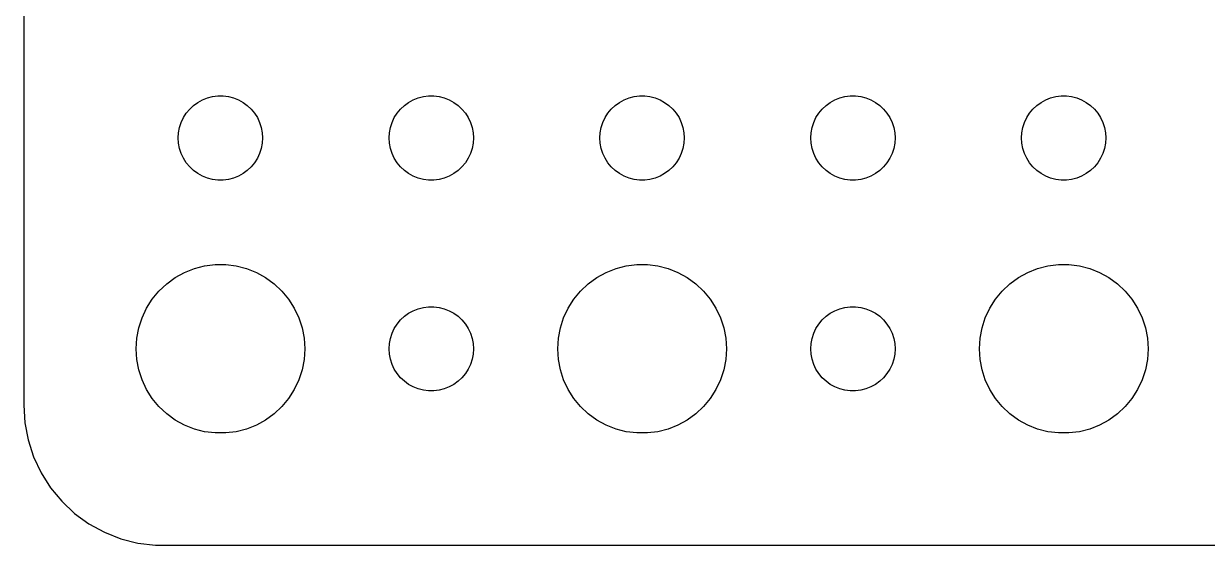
# Model space of a CAD drawing. Header units: metres. Extents: x -44.5 to 44.5, y 86 to 184.
# Drawn here: x -44.5 to -2.39, y 140.01 to 158.57 of the extents above; entities that cross this region are included whole.
import ezdxf

# ---------------------------------------------------------------- set-up
doc = ezdxf.new("R2010")
doc.units = ezdxf.units.M

msp = doc.modelspace()

# ---------------------------------------------------------------- linework, layer by layer
for p, q in [((-44.5, 179), (-44.5, 145)), ((-38.3037, 155.766), (-38.1387, 155.857)), ((-38.1387, 155.857), (-37.9635, 155.927)), ((-37.9635, 155.927), (-37.7811, 155.973)), ((-37.7811, 155.973), (-37.5942, 155.997)), ((-37.5942, 155.997), (-37.4058, 155.997)), ((-37.4058, 155.997), (-37.2189, 155.973)), ((-37.2189, 155.973), (-37.0365, 155.927)), ((-37.0365, 155.927), (-36.8613, 155.857)), ((-36.8613, 155.857), (-36.6963, 155.766)), ((-30.8037, 155.766), (-30.6387, 155.857)), ((-30.6387, 155.857), (-30.4635, 155.927)), ((-30.4635, 155.927), (-30.2811, 155.973)), ((-30.2811, 155.973), (-30.0942, 155.997)), ((-30.0942, 155.997), (-29.9058, 155.997)), ((-29.9058, 155.997), (-29.7189, 155.973)), ((-29.7189, 155.973), (-29.5365, 155.927)), ((-29.5365, 155.927), (-29.3613, 155.857)), ((-29.3613, 155.857), (-29.1963, 155.766)), ((-23.3037, 155.766), (-23.1387, 155.857)), ((-23.1387, 155.857), (-22.9635, 155.927)), ((-22.9635, 155.927), (-22.7811, 155.973)), ((-22.7811, 155.973), (-22.5942, 155.997)), ((-22.5942, 155.997), (-22.4058, 155.997)), ((-22.4058, 155.997), (-22.2189, 155.973)), ((-22.2189, 155.973), (-22.0365, 155.927)), ((-22.0365, 155.927), (-21.8613, 155.857)), ((-21.8613, 155.857), (-21.6963, 155.766)), ((-15.8037, 155.766), (-15.6387, 155.857)), ((-15.6387, 155.857), (-15.4635, 155.927)), ((-15.4635, 155.927), (-15.2811, 155.973)), ((-15.2811, 155.973), (-15.0942, 155.997)), ((-15.0942, 155.997), (-14.9058, 155.997)), ((-14.9058, 155.997), (-14.7189, 155.973)), ((-14.7189, 155.973), (-14.5365, 155.927)), ((-14.5365, 155.927), (-14.3613, 155.857)), ((-14.3613, 155.857), (-14.1963, 155.766)), ((-8.30373, 155.766), (-8.13866, 155.857)), ((-8.13866, 155.857), (-7.96352, 155.927)), ((-7.96352, 155.927), (-7.78107, 155.973)), ((-7.78107, 155.973), (-7.59418, 155.997)), ((-7.59418, 155.997), (-7.40581, 155.997)), ((-7.40581, 155.997), (-7.21892, 155.973)), ((-7.21892, 155.973), (-7.03647, 155.927)), ((-7.03647, 155.927), (-6.86133, 155.857)), ((-6.86133, 155.857), (-6.69626, 155.766)), ((-38.7135, 155.382), (-38.5934, 155.527)), ((-38.5934, 155.527), (-38.4561, 155.656)), ((-38.4561, 155.656), (-38.3037, 155.766)), ((-36.6963, 155.766), (-36.5439, 155.656)), ((-36.5439, 155.656), (-36.4065, 155.527)), ((-36.4065, 155.527), (-36.2865, 155.382)), ((-31.2135, 155.382), (-31.0934, 155.527)), ((-31.0934, 155.527), (-30.9561, 155.656)), ((-30.9561, 155.656), (-30.8037, 155.766)), ((-29.1963, 155.766), (-29.0439, 155.656)), ((-29.0439, 155.656), (-28.9065, 155.527)), ((-28.9065, 155.527), (-28.7865, 155.382)), ((-23.7135, 155.382), (-23.5934, 155.527)), ((-23.5934, 155.527), (-23.4561, 155.656)), ((-23.4561, 155.656), (-23.3037, 155.766)), ((-21.6963, 155.766), (-21.5439, 155.656)), ((-21.5439, 155.656), (-21.4065, 155.527)), ((-21.4065, 155.527), (-21.2865, 155.382)), ((-16.2135, 155.382), (-16.0934, 155.527)), ((-16.0934, 155.527), (-15.9561, 155.656)), ((-15.9561, 155.656), (-15.8037, 155.766)), ((-14.1963, 155.766), (-14.0439, 155.656)), ((-14.0439, 155.656), (-13.9065, 155.527)), ((-13.9065, 155.527), (-13.7865, 155.382)), ((-8.71352, 155.382), (-8.59344, 155.527)), ((-8.59344, 155.527), (-8.45613, 155.656)), ((-8.45613, 155.656), (-8.30373, 155.766)), ((-6.69626, 155.766), (-6.54385, 155.656)), ((-6.54385, 155.656), (-6.40654, 155.527)), ((-6.40654, 155.527), (-6.28647, 155.382)), ((-38.9529, 154.873), (-38.8947, 155.052)), ((-38.8947, 155.052), (-38.8145, 155.223)), ((-38.8145, 155.223), (-38.7135, 155.382)), ((-36.2865, 155.382), (-36.1855, 155.223)), ((-36.1855, 155.223), (-36.1053, 155.052)), ((-36.1053, 155.052), (-36.0471, 154.873)), ((-31.4529, 154.873), (-31.3947, 155.052)), ((-31.3947, 155.052), (-31.3145, 155.223)), ((-31.3145, 155.223), (-31.2135, 155.382)), ((-28.7865, 155.382), (-28.6855, 155.223)), ((-28.6855, 155.223), (-28.6053, 155.052)), ((-28.6053, 155.052), (-28.5471, 154.873)), ((-23.9529, 154.873), (-23.8947, 155.052)), ((-23.8947, 155.052), (-23.8145, 155.223)), ((-23.8145, 155.223), (-23.7135, 155.382)), ((-21.2865, 155.382), (-21.1855, 155.223)), ((-21.1855, 155.223), (-21.1053, 155.052)), ((-21.1053, 155.052), (-21.0471, 154.873)), ((-16.4529, 154.873), (-16.3947, 155.052)), ((-16.3947, 155.052), (-16.3145, 155.223)), ((-16.3145, 155.223), (-16.2135, 155.382)), ((-13.7865, 155.382), (-13.6855, 155.223)), ((-13.6855, 155.223), (-13.6053, 155.052)), ((-13.6053, 155.052), (-13.5471, 154.873)), ((-8.95287, 154.873), (-8.89465, 155.052)), ((-8.89465, 155.052), (-8.81445, 155.223)), ((-8.81445, 155.223), (-8.71352, 155.382)), ((-6.28647, 155.382), (-6.18553, 155.223)), ((-6.18553, 155.223), (-6.10533, 155.052)), ((-6.10533, 155.052), (-6.04712, 154.873)), ((-39, 154.5), (-38.9882, 154.688)), ((-38.9882, 154.688), (-38.9529, 154.873)), ((-36.0471, 154.873), (-36.0118, 154.688)), ((-36.0118, 154.688), (-36, 154.5)), ((-31.5, 154.5), (-31.4882, 154.688)), ((-31.4882, 154.688), (-31.4529, 154.873)), ((-28.5471, 154.873), (-28.5118, 154.688)), ((-28.5118, 154.688), (-28.5, 154.5)), ((-24, 154.5), (-23.9882, 154.688)), ((-23.9882, 154.688), (-23.9529, 154.873)), ((-21.0471, 154.873), (-21.0118, 154.688)), ((-21.0118, 154.688), (-21, 154.5)), ((-16.5, 154.5), (-16.4882, 154.688)), ((-16.4882, 154.688), (-16.4529, 154.873)), ((-13.5471, 154.873), (-13.5118, 154.688)), ((-13.5118, 154.688), (-13.5, 154.5)), ((-9, 154.5), (-8.98816, 154.688)), ((-8.98816, 154.688), (-8.95287, 154.873)), ((-6.04712, 154.873), (-6.01183, 154.688)), ((-6.01183, 154.688), (-6, 154.5)), ((-38.9882, 154.312), (-39, 154.5)), ((-38.9529, 154.127), (-38.9882, 154.312)), ((-38.8947, 153.948), (-38.9529, 154.127)), ((-36.0471, 154.127), (-36.1053, 153.948)), ((-36.0118, 154.312), (-36.0471, 154.127)), ((-36, 154.5), (-36.0118, 154.312)), ((-31.4882, 154.312), (-31.5, 154.5)), ((-31.4529, 154.127), (-31.4882, 154.312)), ((-31.3947, 153.948), (-31.4529, 154.127)), ((-28.5471, 154.127), (-28.6053, 153.948)), ((-28.5118, 154.312), (-28.5471, 154.127)), ((-28.5, 154.5), (-28.5118, 154.312)), ((-23.9882, 154.312), (-24, 154.5)), ((-23.9529, 154.127), (-23.9882, 154.312)), ((-23.8947, 153.948), (-23.9529, 154.127)), ((-21.0471, 154.127), (-21.1053, 153.948)), ((-21.0118, 154.312), (-21.0471, 154.127)), ((-21, 154.5), (-21.0118, 154.312)), ((-16.4882, 154.312), (-16.5, 154.5)), ((-16.4529, 154.127), (-16.4882, 154.312)), ((-16.3947, 153.948), (-16.4529, 154.127)), ((-13.5471, 154.127), (-13.6053, 153.948)), ((-13.5118, 154.312), (-13.5471, 154.127)), ((-13.5, 154.5), (-13.5118, 154.312)), ((-8.98816, 154.312), (-9, 154.5)), ((-8.95287, 154.127), (-8.98816, 154.312)), ((-8.89465, 153.948), (-8.95287, 154.127)), ((-6.04712, 154.127), (-6.10533, 153.948)), ((-6.01183, 154.312), (-6.04712, 154.127)), ((-6, 154.5), (-6.01183, 154.312)), ((-38.8145, 153.777), (-38.8947, 153.948)), ((-38.7135, 153.618), (-38.8145, 153.777)), ((-36.1855, 153.777), (-36.2865, 153.618)), ((-36.1053, 153.948), (-36.1855, 153.777)), ((-31.3145, 153.777), (-31.3947, 153.948)), ((-31.2135, 153.618), (-31.3145, 153.777)), ((-28.6855, 153.777), (-28.7865, 153.618)), ((-28.6053, 153.948), (-28.6855, 153.777)), ((-23.8145, 153.777), (-23.8947, 153.948)), ((-23.7135, 153.618), (-23.8145, 153.777)), ((-21.1855, 153.777), (-21.2865, 153.618)), ((-21.1053, 153.948), (-21.1855, 153.777)), ((-16.3145, 153.777), (-16.3947, 153.948)), ((-16.2135, 153.618), (-16.3145, 153.777)), ((-13.6855, 153.777), (-13.7865, 153.618)), ((-13.6053, 153.948), (-13.6855, 153.777)), ((-8.81445, 153.777), (-8.89465, 153.948)), ((-8.71352, 153.618), (-8.81445, 153.777)), ((-6.18553, 153.777), (-6.28647, 153.618)), ((-6.10533, 153.948), (-6.18553, 153.777)), ((-38.5934, 153.473), (-38.7135, 153.618)), ((-38.4561, 153.344), (-38.5934, 153.473)), ((-38.3037, 153.234), (-38.4561, 153.344)), ((-36.5439, 153.344), (-36.6963, 153.234)), ((-36.4065, 153.473), (-36.5439, 153.344)), ((-36.2865, 153.618), (-36.4065, 153.473)), ((-31.0934, 153.473), (-31.2135, 153.618)), ((-30.9561, 153.344), (-31.0934, 153.473)), ((-30.8037, 153.234), (-30.9561, 153.344)), ((-29.0439, 153.344), (-29.1963, 153.234)), ((-28.9065, 153.473), (-29.0439, 153.344)), ((-28.7865, 153.618), (-28.9065, 153.473)), ((-23.5934, 153.473), (-23.7135, 153.618)), ((-23.4561, 153.344), (-23.5934, 153.473)), ((-23.3037, 153.234), (-23.4561, 153.344)), ((-21.5439, 153.344), (-21.6963, 153.234)), ((-21.4065, 153.473), (-21.5439, 153.344)), ((-21.2865, 153.618), (-21.4065, 153.473)), ((-16.0934, 153.473), (-16.2135, 153.618)), ((-15.9561, 153.344), (-16.0934, 153.473)), ((-15.8037, 153.234), (-15.9561, 153.344)), ((-14.0439, 153.344), (-14.1963, 153.234)), ((-13.9065, 153.473), (-14.0439, 153.344)), ((-13.7865, 153.618), (-13.9065, 153.473)), ((-8.59344, 153.473), (-8.71352, 153.618)), ((-8.45613, 153.344), (-8.59344, 153.473)), ((-8.30373, 153.234), (-8.45613, 153.344)), ((-6.54385, 153.344), (-6.69626, 153.234)), ((-6.40654, 153.473), (-6.54385, 153.344)), ((-6.28647, 153.618), (-6.40654, 153.473)), ((-38.1387, 153.143), (-38.3037, 153.234)), ((-37.9635, 153.073), (-38.1387, 153.143)), ((-37.7811, 153.027), (-37.9635, 153.073)), ((-37.5942, 153.003), (-37.7811, 153.027)), ((-37.4058, 153.003), (-37.5942, 153.003)), ((-37.2189, 153.027), (-37.4058, 153.003)), ((-37.0365, 153.073), (-37.2189, 153.027)), ((-36.8613, 153.143), (-37.0365, 153.073)), ((-36.6963, 153.234), (-36.8613, 153.143)), ((-30.6387, 153.143), (-30.8037, 153.234)), ((-30.4635, 153.073), (-30.6387, 153.143)), ((-30.2811, 153.027), (-30.4635, 153.073)), ((-30.0942, 153.003), (-30.2811, 153.027)), ((-29.9058, 153.003), (-30.0942, 153.003)), ((-29.7189, 153.027), (-29.9058, 153.003)), ((-29.5365, 153.073), (-29.7189, 153.027)), ((-29.3613, 153.143), (-29.5365, 153.073)), ((-29.1963, 153.234), (-29.3613, 153.143)), ((-23.1387, 153.143), (-23.3037, 153.234)), ((-22.9635, 153.073), (-23.1387, 153.143)), ((-22.7811, 153.027), (-22.9635, 153.073)), ((-22.5942, 153.003), (-22.7811, 153.027)), ((-22.4058, 153.003), (-22.5942, 153.003)), ((-22.2189, 153.027), (-22.4058, 153.003)), ((-22.0365, 153.073), (-22.2189, 153.027)), ((-21.8613, 153.143), (-22.0365, 153.073)), ((-21.6963, 153.234), (-21.8613, 153.143)), ((-15.6387, 153.143), (-15.8037, 153.234)), ((-15.4635, 153.073), (-15.6387, 153.143)), ((-15.2811, 153.027), (-15.4635, 153.073)), ((-15.0942, 153.003), (-15.2811, 153.027)), ((-14.9058, 153.003), (-15.0942, 153.003)), ((-14.7189, 153.027), (-14.9058, 153.003)), ((-14.5365, 153.073), (-14.7189, 153.027)), ((-14.3613, 153.143), (-14.5365, 153.073)), ((-14.1963, 153.234), (-14.3613, 153.143)), ((-8.13866, 153.143), (-8.30373, 153.234)), ((-7.96352, 153.073), (-8.13866, 153.143)), ((-7.78107, 153.027), (-7.96352, 153.073)), ((-7.59418, 153.003), (-7.78107, 153.027)), ((-7.40581, 153.003), (-7.59418, 153.003)), ((-7.21892, 153.027), (-7.40581, 153.003)), ((-7.03647, 153.073), (-7.21892, 153.027)), ((-6.86133, 153.143), (-7.03647, 153.073)), ((-6.69626, 153.234), (-6.86133, 153.143)), ((-38.427, 149.853), (-38.0621, 149.947)), ((-38.0621, 149.947), (-37.6884, 149.994)), ((-37.6884, 149.994), (-37.3116, 149.994)), ((-37.3116, 149.994), (-36.9379, 149.947)), ((-36.9379, 149.947), (-36.5729, 149.853)), ((-23.427, 149.853), (-23.0621, 149.947)), ((-23.0621, 149.947), (-22.6884, 149.994)), ((-22.6884, 149.994), (-22.3116, 149.994)), ((-22.3116, 149.994), (-21.9379, 149.947)), ((-21.9379, 149.947), (-21.5729, 149.853)), ((-8.42705, 149.853), (-8.06213, 149.947)), ((-8.06213, 149.947), (-7.68837, 149.994)), ((-7.68837, 149.994), (-7.31161, 149.994)), ((-7.31161, 149.994), (-6.93785, 149.947)), ((-6.93785, 149.947), (-6.57294, 149.853)), ((-39.4123, 149.312), (-39.1075, 149.533)), ((-39.1075, 149.533), (-38.7773, 149.714)), ((-38.7773, 149.714), (-38.427, 149.853)), ((-36.5729, 149.853), (-36.2227, 149.714)), ((-36.2227, 149.714), (-35.8925, 149.533)), ((-35.8925, 149.533), (-35.5877, 149.312)), ((-24.4123, 149.312), (-24.1075, 149.533)), ((-24.1075, 149.533), (-23.7773, 149.714)), ((-23.7773, 149.714), (-23.427, 149.853)), ((-21.5729, 149.853), (-21.2227, 149.714)), ((-21.2227, 149.714), (-20.8925, 149.533)), ((-20.8925, 149.533), (-20.5877, 149.312)), ((-9.41226, 149.312), (-9.10747, 149.533)), ((-9.10747, 149.533), (-8.77733, 149.714)), ((-8.77733, 149.714), (-8.42705, 149.853)), ((-6.57294, 149.853), (-6.22266, 149.714)), ((-6.22266, 149.714), (-5.89252, 149.533)), ((-5.89252, 149.533), (-5.58772, 149.312)), ((-39.6869, 149.054), (-39.4123, 149.312)), ((-35.5877, 149.312), (-35.3131, 149.054)), ((-24.6869, 149.054), (-24.4123, 149.312)), ((-20.5877, 149.312), (-20.3131, 149.054)), ((-9.6869, 149.054), (-9.41226, 149.312)), ((-5.58772, 149.312), (-5.31308, 149.054)), ((-40.1289, 148.445), (-39.927, 148.763)), ((-39.927, 148.763), (-39.6869, 149.054)), ((-35.3131, 149.054), (-35.0729, 148.763)), ((-35.0729, 148.763), (-34.8711, 148.445)), ((-25.1289, 148.445), (-24.927, 148.763)), ((-24.927, 148.763), (-24.6869, 149.054)), ((-20.3131, 149.054), (-20.0729, 148.763)), ((-20.0729, 148.763), (-19.8711, 148.445)), ((-10.1289, 148.445), (-9.92705, 148.763)), ((-9.92705, 148.763), (-9.6869, 149.054)), ((-5.31308, 149.054), (-5.07294, 148.763)), ((-5.07294, 148.763), (-4.87108, 148.445)), ((-40.2893, 148.104), (-40.1289, 148.445)), ((-34.8711, 148.445), (-34.7107, 148.104)), ((-30.9561, 148.156), (-30.8037, 148.266)), ((-30.8037, 148.266), (-30.6387, 148.357)), ((-30.6387, 148.357), (-30.4635, 148.427)), ((-30.4635, 148.427), (-30.2811, 148.473)), ((-30.2811, 148.473), (-30.0942, 148.497)), ((-30.0942, 148.497), (-29.9058, 148.497)), ((-29.9058, 148.497), (-29.7189, 148.473)), ((-29.7189, 148.473), (-29.5365, 148.427)), ((-29.5365, 148.427), (-29.3613, 148.357)), ((-29.3613, 148.357), (-29.1963, 148.266)), ((-29.1963, 148.266), (-29.0439, 148.156)), ((-25.2893, 148.104), (-25.1289, 148.445)), ((-19.8711, 148.445), (-19.7107, 148.104)), ((-15.9561, 148.156), (-15.8037, 148.266)), ((-15.8037, 148.266), (-15.6387, 148.357)), ((-15.6387, 148.357), (-15.4635, 148.427)), ((-15.4635, 148.427), (-15.2811, 148.473)), ((-15.2811, 148.473), (-15.0942, 148.497)), ((-15.0942, 148.497), (-14.9058, 148.497)), ((-14.9058, 148.497), (-14.7189, 148.473)), ((-14.7189, 148.473), (-14.5365, 148.427)), ((-14.5365, 148.427), (-14.3613, 148.357)), ((-14.3613, 148.357), (-14.1963, 148.266)), ((-14.1963, 148.266), (-14.0439, 148.156)), ((-10.2893, 148.104), (-10.1289, 148.445)), ((-4.87108, 148.445), (-4.71066, 148.104)), ((-40.4057, 147.746), (-40.2893, 148.104)), ((-34.7107, 148.104), (-34.5942, 147.746)), ((-31.3145, 147.723), (-31.2135, 147.882)), ((-31.2135, 147.882), (-31.0934, 148.027)), ((-31.0934, 148.027), (-30.9561, 148.156)), ((-29.0439, 148.156), (-28.9065, 148.027)), ((-28.9065, 148.027), (-28.7865, 147.882)), ((-28.7865, 147.882), (-28.6855, 147.723)), ((-25.4057, 147.746), (-25.2893, 148.104)), ((-19.7107, 148.104), (-19.5942, 147.746)), ((-16.3145, 147.723), (-16.2135, 147.882)), ((-16.2135, 147.882), (-16.0934, 148.027)), ((-16.0934, 148.027), (-15.9561, 148.156)), ((-14.0439, 148.156), (-13.9065, 148.027)), ((-13.9065, 148.027), (-13.7865, 147.882)), ((-13.7865, 147.882), (-13.6855, 147.723)), ((-10.4057, 147.746), (-10.2893, 148.104)), ((-4.71066, 148.104), (-4.59424, 147.746)), ((-40.4763, 147.376), (-40.4057, 147.746)), ((-34.5942, 147.746), (-34.5237, 147.376)), ((-31.4529, 147.373), (-31.3947, 147.552)), ((-31.3947, 147.552), (-31.3145, 147.723)), ((-28.6855, 147.723), (-28.6053, 147.552)), ((-28.6053, 147.552), (-28.5471, 147.373)), ((-25.4763, 147.376), (-25.4057, 147.746)), ((-19.5942, 147.746), (-19.5237, 147.376)), ((-16.4529, 147.373), (-16.3947, 147.552)), ((-16.3947, 147.552), (-16.3145, 147.723)), ((-13.6855, 147.723), (-13.6053, 147.552)), ((-13.6053, 147.552), (-13.5471, 147.373)), ((-10.4763, 147.376), (-10.4057, 147.746)), ((-4.59424, 147.746), (-4.52365, 147.376)), ((-40.5, 147), (-40.4763, 147.376)), ((-40.4763, 146.624), (-40.5, 147)), ((-34.5237, 147.376), (-34.5, 147)), ((-34.5, 147), (-34.5237, 146.624)), ((-31.5, 147), (-31.4882, 147.188)), ((-31.4882, 146.812), (-31.5, 147)), ((-31.4882, 147.188), (-31.4529, 147.373)), ((-28.5471, 147.373), (-28.5118, 147.188)), ((-28.5118, 147.188), (-28.5, 147)), ((-28.5, 147), (-28.5118, 146.812)), ((-25.5, 147), (-25.4763, 147.376)), ((-25.4763, 146.624), (-25.5, 147)), ((-19.5237, 147.376), (-19.5, 147)), ((-19.5, 147), (-19.5237, 146.624)), ((-16.5, 147), (-16.4882, 147.188)), ((-16.4882, 146.812), (-16.5, 147)), ((-16.4882, 147.188), (-16.4529, 147.373)), ((-13.5471, 147.373), (-13.5118, 147.188)), ((-13.5118, 147.188), (-13.5, 147)), ((-13.5, 147), (-13.5118, 146.812)), ((-10.5, 147), (-10.4763, 147.376)), ((-10.4763, 146.624), (-10.5, 147)), ((-4.52365, 147.376), (-4.5, 147)), ((-4.5, 147), (-4.52365, 146.624)), ((-40.4057, 146.254), (-40.4763, 146.624)), ((-34.5237, 146.624), (-34.5942, 146.254)), ((-31.4529, 146.627), (-31.4882, 146.812)), ((-31.3947, 146.448), (-31.4529, 146.627)), ((-28.5471, 146.627), (-28.6053, 146.448)), ((-28.5118, 146.812), (-28.5471, 146.627)), ((-25.4057, 146.254), (-25.4763, 146.624)), ((-19.5237, 146.624), (-19.5942, 146.254)), ((-16.4529, 146.627), (-16.4882, 146.812)), ((-16.3947, 146.448), (-16.4529, 146.627)), ((-13.5471, 146.627), (-13.6053, 146.448)), ((-13.5118, 146.812), (-13.5471, 146.627)), ((-10.4057, 146.254), (-10.4763, 146.624)), ((-4.52365, 146.624), (-4.59424, 146.254)), ((-40.2893, 145.896), (-40.4057, 146.254)), ((-34.5942, 146.254), (-34.7107, 145.896)), ((-31.3145, 146.277), (-31.3947, 146.448)), ((-31.2135, 146.118), (-31.3145, 146.277)), ((-28.6855, 146.277), (-28.7865, 146.118)), ((-28.6053, 146.448), (-28.6855, 146.277)), ((-25.2893, 145.896), (-25.4057, 146.254)), ((-19.5942, 146.254), (-19.7107, 145.896)), ((-16.3145, 146.277), (-16.3947, 146.448)), ((-16.2135, 146.118), (-16.3145, 146.277)), ((-13.6855, 146.277), (-13.7865, 146.118)), ((-13.6053, 146.448), (-13.6855, 146.277)), ((-10.2893, 145.896), (-10.4057, 146.254)), ((-4.59424, 146.254), (-4.71066, 145.896)), ((-40.1289, 145.555), (-40.2893, 145.896)), ((-34.7107, 145.896), (-34.8711, 145.555)), ((-31.0934, 145.973), (-31.2135, 146.118)), ((-30.9561, 145.844), (-31.0934, 145.973)), ((-30.8037, 145.734), (-30.9561, 145.844)), ((-30.6387, 145.643), (-30.8037, 145.734)), ((-29.1963, 145.734), (-29.3613, 145.643)), ((-29.0439, 145.844), (-29.1963, 145.734)), ((-28.9065, 145.973), (-29.0439, 145.844)), ((-28.7865, 146.118), (-28.9065, 145.973)), ((-25.1289, 145.555), (-25.2893, 145.896)), ((-19.7107, 145.896), (-19.8711, 145.555)), ((-16.0934, 145.973), (-16.2135, 146.118)), ((-15.9561, 145.844), (-16.0934, 145.973)), ((-15.8037, 145.734), (-15.9561, 145.844)), ((-15.6387, 145.643), (-15.8037, 145.734)), ((-14.1963, 145.734), (-14.3613, 145.643)), ((-14.0439, 145.844), (-14.1963, 145.734)), ((-13.9065, 145.973), (-14.0439, 145.844)), ((-13.7865, 146.118), (-13.9065, 145.973)), ((-10.1289, 145.555), (-10.2893, 145.896)), ((-4.71066, 145.896), (-4.87108, 145.555)), ((-39.927, 145.237), (-40.1289, 145.555)), ((-34.8711, 145.555), (-35.0729, 145.237)), ((-30.4635, 145.573), (-30.6387, 145.643)), ((-30.2811, 145.527), (-30.4635, 145.573)), ((-30.0942, 145.503), (-30.2811, 145.527)), ((-29.9058, 145.503), (-30.0942, 145.503)), ((-29.7189, 145.527), (-29.9058, 145.503)), ((-29.5365, 145.573), (-29.7189, 145.527)), ((-29.3613, 145.643), (-29.5365, 145.573)), ((-24.927, 145.237), (-25.1289, 145.555)), ((-19.8711, 145.555), (-20.0729, 145.237)), ((-15.4635, 145.573), (-15.6387, 145.643)), ((-15.2811, 145.527), (-15.4635, 145.573)), ((-15.0942, 145.503), (-15.2811, 145.527)), ((-14.9058, 145.503), (-15.0942, 145.503)), ((-14.7189, 145.527), (-14.9058, 145.503)), ((-14.5365, 145.573), (-14.7189, 145.527)), ((-14.3613, 145.643), (-14.5365, 145.573)), ((-9.92705, 145.237), (-10.1289, 145.555)), ((-4.87108, 145.555), (-5.07294, 145.237)), ((-44.5, 145), (-44.4606, 144.373)), ((-39.6869, 144.946), (-39.927, 145.237)), ((-39.4123, 144.688), (-39.6869, 144.946)), ((-35.3131, 144.946), (-35.5877, 144.688)), ((-35.0729, 145.237), (-35.3131, 144.946)), ((-24.6869, 144.946), (-24.927, 145.237)), ((-24.4123, 144.688), (-24.6869, 144.946)), ((-20.3131, 144.946), (-20.5877, 144.688)), ((-20.0729, 145.237), (-20.3131, 144.946)), ((-9.6869, 144.946), (-9.92705, 145.237)), ((-9.41226, 144.688), (-9.6869, 144.946)), ((-5.31308, 144.946), (-5.58772, 144.688)), ((-5.07294, 145.237), (-5.31308, 144.946)), ((-39.1075, 144.467), (-39.4123, 144.688)), ((-38.7773, 144.286), (-39.1075, 144.467)), ((-35.8925, 144.467), (-36.2227, 144.286)), ((-35.5877, 144.688), (-35.8925, 144.467)), ((-24.1075, 144.467), (-24.4123, 144.688)), ((-23.7773, 144.286), (-24.1075, 144.467)), ((-20.8925, 144.467), (-21.2227, 144.286)), ((-20.5877, 144.688), (-20.8925, 144.467)), ((-9.10747, 144.467), (-9.41226, 144.688)), ((-8.77733, 144.286), (-9.10747, 144.467)), ((-5.89252, 144.467), (-6.22266, 144.286)), ((-5.58772, 144.688), (-5.89252, 144.467)), ((-44.4606, 144.373), (-44.3429, 143.757)), ((-38.427, 144.147), (-38.7773, 144.286)), ((-38.0621, 144.053), (-38.427, 144.147)), ((-37.6884, 144.006), (-38.0621, 144.053)), ((-36.9379, 144.053), (-37.3116, 144.006)), ((-36.5729, 144.147), (-36.9379, 144.053)), ((-36.2227, 144.286), (-36.5729, 144.147)), ((-23.427, 144.147), (-23.7773, 144.286)), ((-23.0621, 144.053), (-23.427, 144.147)), ((-22.6884, 144.006), (-23.0621, 144.053)), ((-21.9379, 144.053), (-22.3116, 144.006)), ((-21.5729, 144.147), (-21.9379, 144.053)), ((-21.2227, 144.286), (-21.5729, 144.147)), ((-8.42705, 144.147), (-8.77733, 144.286)), ((-8.06213, 144.053), (-8.42705, 144.147)), ((-7.68837, 144.006), (-8.06213, 144.053)), ((-6.93785, 144.053), (-7.31161, 144.006)), ((-6.57294, 144.147), (-6.93785, 144.053)), ((-6.22266, 144.286), (-6.57294, 144.147)), ((-44.3429, 143.757), (-44.1489, 143.159)), ((-37.3116, 144.006), (-37.6884, 144.006)), ((-22.3116, 144.006), (-22.6884, 144.006)), ((-7.31161, 144.006), (-7.68837, 144.006)), ((-44.1489, 143.159), (-43.8815, 142.591)), ((-43.8815, 142.591), (-43.5451, 142.061)), ((-43.5451, 142.061), (-43.1448, 141.577)), ((-43.1448, 141.577), (-42.6871, 141.147)), ((-42.6871, 141.147), (-42.1791, 140.778)), ((-42.1791, 140.778), (-41.6289, 140.476)), ((-41.6289, 140.476), (-41.0451, 140.245)), ((-41.0451, 140.245), (-40.4369, 140.089)), ((-40.4369, 140.089), (-39.8139, 140.01)), ((-39.8139, 140.01), (39.8139, 140.01))]:
    msp.add_line(p, q)

doc.saveas('drawing.dxf')
